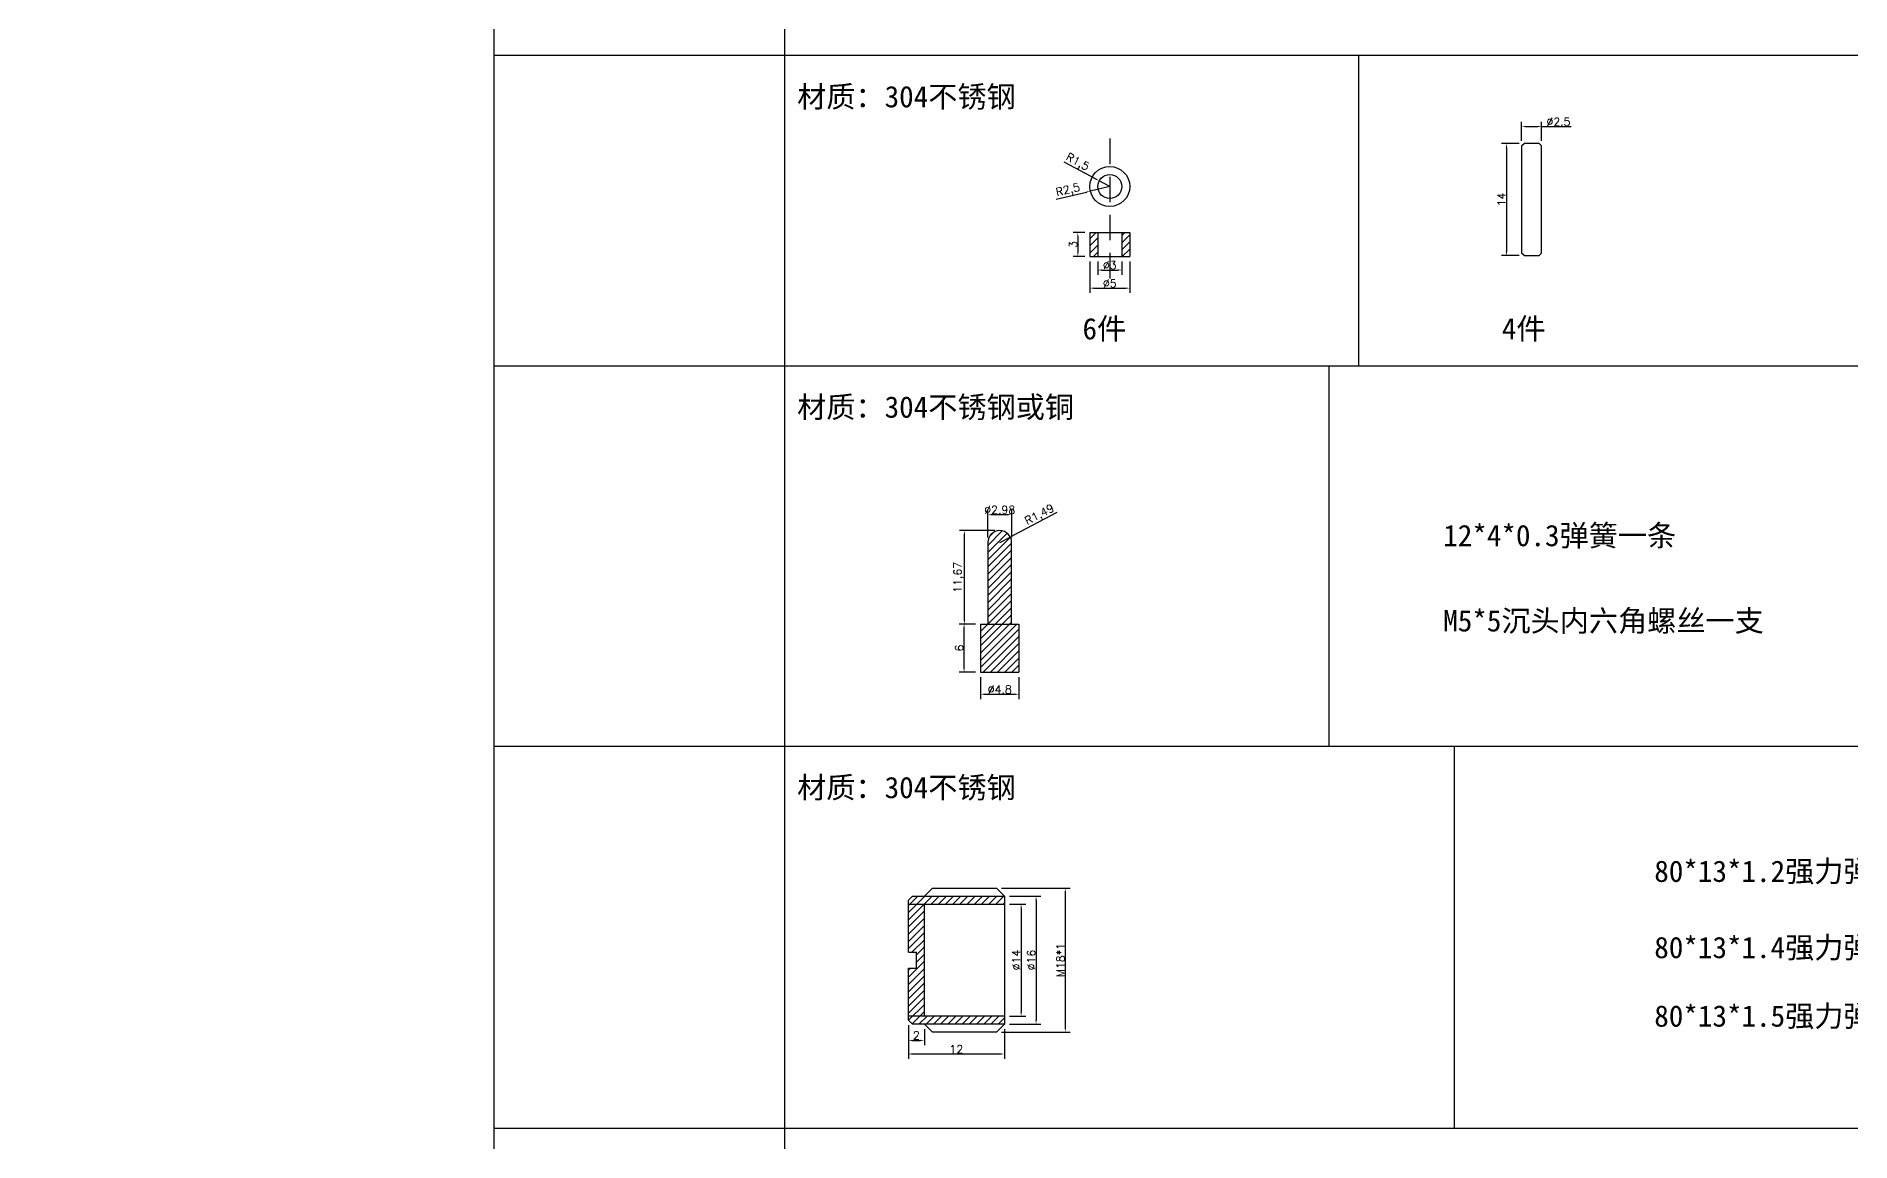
# Model space of a CAD drawing. Header units: millimetres. Extents: x 6817 to 10425, y -2870 to -164.
# Drawn here: x 10072.2 to 10299, y -1228.3 to -1090.2 of the extents above; entities that cross this region are included whole.
import ezdxf

# ---------------------------------------------------------------- set-up
doc = ezdxf.new("R2010")
doc.units = ezdxf.units.MM
doc.linetypes.add('HIDDEN', pattern=[9.525, 6.35, -3.175])
doc.layers.add('图层2', color=108, linetype='Continuous')
doc.styles.get("Standard").update_dxf_attribs({"font": 'txt', "bigfont": 'gbcbig.shx'})
doc.dimstyles.new('ISO-25', dxfattribs={"dimtxt": 1, "dimasz": 0.5, "dimexe": 0.6, "dimexo": 0.625, "dimgap": 0.1, "dimtad": 1, "dimtxsty": 'Standard', "dimcen": 2.5, "dimadec": 0, "dimazin": 0, "dimtfac": 1, "dimtmove": 0, "dimatfit": 3, "dimfxl": 1, "dimarcsym": 0})

# ---------------------------------------------------------------- blocks, each defined once
blk = doc.blocks.new('*D315')
at = {"layer": 'Defpoints', "color": 0, "linetype": 'ByBlock', "transparency": 16777216}
for p in [(10203.89, -1114.7), (10202.4, -1117.7), (10203.89, -1117.7)]:
    blk.add_point(p, dxfattribs=at)
at = {"layer": '图层2', "color": 0, "linetype": 'ByBlock', "lineweight": -2, "transparency": 16777216}
for p, q in [((10203.27, -1114.7), (10201.8, -1114.7)), ((10202.4, -1115.2), (10202.4, -1117.2)), ((10203.27, -1117.7), (10201.8, -1117.7))]:
    blk.add_line(p, q, dxfattribs=at)
at = {"layer": '图层2', "color": 0, "linetype": 'ByBlock', "transparency": 16777216}
for points in [[(10202.32, -1115.2), (10202.48, -1115.2), (10202.4, -1114.7)], [(10202.32, -1117.2), (10202.48, -1117.2), (10202.4, -1117.7)]]:
    blk.add_solid(points, dxfattribs=at)
at = {"layer": '图层2', "color": 0, "linetype": 'ByBlock', "transparency": 16777216, "insert": (10201.8, -1116.2), "char_height": 1, "attachment_point": 5, "rotation": 90}
blk.add_mtext('3', dxfattribs=at)
blk = doc.blocks.new('*D316')
at = {"layer": 'Defpoints', "color": 0, "linetype": 'ByBlock', "transparency": 16777216}
for p in [(10204.89, -1117.7), (10207.89, -1117.7), (10207.89, -1119.39)]:
    blk.add_point(p, dxfattribs=at)
at = {"layer": '图层2', "color": 0, "linetype": 'ByBlock', "lineweight": -2, "transparency": 16777216}
for p, q in [((10204.89, -1118.33), (10204.89, -1119.99)), ((10205.39, -1119.39), (10207.39, -1119.39)), ((10207.89, -1118.33), (10207.89, -1119.99))]:
    blk.add_line(p, q, dxfattribs=at)
at = {"layer": '图层2', "color": 0, "linetype": 'ByBlock', "transparency": 16777216}
for points in [[(10205.39, -1119.3), (10205.39, -1119.47), (10204.89, -1119.39)], [(10207.39, -1119.3), (10207.39, -1119.47), (10207.89, -1119.39)]]:
    blk.add_solid(points, dxfattribs=at)
at = {"layer": '图层2', "color": 0, "linetype": 'ByBlock', "transparency": 16777216, "insert": (10206.39, -1118.79), "char_height": 1, "attachment_point": 5}
blk.add_mtext('%%C3', dxfattribs=at)
blk = doc.blocks.new('*D317')
at = {"layer": 'Defpoints', "color": 0, "linetype": 'ByBlock', "transparency": 16777216}
for p in [(10203.89, -1117.7), (10208.89, -1117.7), (10208.89, -1121.65)]:
    blk.add_point(p, dxfattribs=at)
at = {"layer": '图层2', "color": 0, "linetype": 'ByBlock', "lineweight": -2, "transparency": 16777216}
for p, q in [((10203.89, -1118.33), (10203.89, -1122.25)), ((10208.89, -1118.33), (10208.89, -1122.25)), ((10204.39, -1121.65), (10208.39, -1121.65))]:
    blk.add_line(p, q, dxfattribs=at)
at = {"layer": '图层2', "color": 0, "linetype": 'ByBlock', "transparency": 16777216}
for points in [[(10204.39, -1121.57), (10204.39, -1121.73), (10203.89, -1121.65)], [(10208.39, -1121.57), (10208.39, -1121.73), (10208.89, -1121.65)]]:
    blk.add_solid(points, dxfattribs=at)
at = {"layer": '图层2', "color": 0, "linetype": 'ByBlock', "transparency": 16777216, "insert": (10206.39, -1121.05), "char_height": 1, "attachment_point": 5}
blk.add_mtext('%%C5', dxfattribs=at)
blk = doc.blocks.new('*D318')
at = {"layer": 'Defpoints', "color": 0, "linetype": 'ByBlock', "transparency": 16777216}
for p in [(10205.07, -1108.24), (10206.39, -1108.95)]:
    blk.add_point(p, dxfattribs=at)
at = {"layer": '图层2', "color": 0, "linetype": 'ByBlock', "lineweight": -2, "transparency": 16777216}
for p, q in [((10200.66, -1105.85), (10204.63, -1108)), ((10206.39, -1108.95), (10205.07, -1108.24))]:
    blk.add_line(p, q, dxfattribs=at)
at = {"layer": '图层2', "color": 0, "linetype": 'ByBlock', "transparency": 16777216}
blk.add_solid([(10204.67, -1107.93), (10204.59, -1108.07), (10205.07, -1108.24)], dxfattribs=at)
at = {"layer": '图层2', "color": 0, "linetype": 'ByBlock', "transparency": 16777216, "insert": (10202.32, -1105.97), "char_height": 1, "attachment_point": 5, "rotation": 331.5487}
blk.add_mtext('R1,5', dxfattribs=at)
blk = doc.blocks.new('*D319')
at = {"layer": 'Defpoints', "color": 0, "linetype": 'ByBlock', "transparency": 16777216}
for p in [(10203.96, -1109.52), (10206.39, -1108.95)]:
    blk.add_point(p, dxfattribs=at)
at = {"layer": '图层2', "color": 0, "linetype": 'ByBlock', "lineweight": -2, "transparency": 16777216}
for p, q in [((10199.71, -1110.52), (10203.47, -1109.64)), ((10206.39, -1108.95), (10203.96, -1109.52))]:
    blk.add_line(p, q, dxfattribs=at)
at = {"layer": '图层2', "color": 0, "linetype": 'ByBlock', "transparency": 16777216}
blk.add_solid([(10203.45, -1109.56), (10203.49, -1109.72), (10203.96, -1109.52)], dxfattribs=at)
at = {"layer": '图层2', "color": 0, "linetype": 'ByBlock', "transparency": 16777216, "insert": (10201.19, -1109.47), "char_height": 1, "attachment_point": 5, "rotation": 13.2099}
blk.add_mtext('R2,5', dxfattribs=at)
blk = doc.blocks.new('*D320')
at = {"layer": 'Defpoints', "color": 0, "linetype": 'ByBlock', "transparency": 16777216}
for p in [(10260.36, -1101.45), (10257.86, -1103.88), (10260.36, -1103.88)]:
    blk.add_point(p, dxfattribs=at)
at = {"layer": '图层2', "color": 0, "linetype": 'ByBlock', "lineweight": -2, "transparency": 16777216}
for p, q in [((10257.86, -1103.26), (10257.86, -1100.85)), ((10258.36, -1101.45), (10259.86, -1101.45)), ((10260.36, -1103.26), (10260.36, -1100.85)), ((10260.36, -1101.45), (10264.06, -1101.45))]:
    blk.add_line(p, q, dxfattribs=at)
at = {"layer": '图层2', "color": 0, "linetype": 'ByBlock', "transparency": 16777216}
for points in [[(10258.36, -1101.37), (10258.36, -1101.54), (10257.86, -1101.45)], [(10259.86, -1101.37), (10259.86, -1101.54), (10260.36, -1101.45)]]:
    blk.add_solid(points, dxfattribs=at)
at = {"layer": '图层2', "color": 0, "linetype": 'ByBlock', "transparency": 16777216, "insert": (10262.46, -1100.85), "char_height": 1, "attachment_point": 5}
blk.add_mtext('%%C2.5', dxfattribs=at)
blk = doc.blocks.new('*D321')
at = {"layer": 'Defpoints', "color": 0, "linetype": 'ByBlock', "transparency": 16777216}
for p in [(10258.16, -1103.58), (10255.95, -1117.58), (10258.16, -1117.58)]:
    blk.add_point(p, dxfattribs=at)
at = {"layer": '图层2', "color": 0, "linetype": 'ByBlock', "lineweight": -2, "transparency": 16777216}
for p, q in [((10257.54, -1103.58), (10255.35, -1103.58)), ((10255.95, -1104.08), (10255.95, -1117.08)), ((10257.54, -1117.58), (10255.35, -1117.58))]:
    blk.add_line(p, q, dxfattribs=at)
at = {"layer": '图层2', "color": 0, "linetype": 'ByBlock', "transparency": 16777216}
for points in [[(10255.87, -1104.08), (10256.04, -1104.08), (10255.95, -1103.58)], [(10255.87, -1117.08), (10256.04, -1117.08), (10255.95, -1117.58)]]:
    blk.add_solid(points, dxfattribs=at)
at = {"layer": '图层2', "color": 0, "linetype": 'ByBlock', "transparency": 16777216, "insert": (10255.35, -1110.58), "char_height": 1, "attachment_point": 5, "rotation": 90}
blk.add_mtext('14', dxfattribs=at)
blk = doc.blocks.new('*D322')
at = {"layer": 'Defpoints', "color": 0, "linetype": 'ByBlock', "transparency": 16777216}
for p in [(10192.64, -1153.44), (10193.96, -1152.75)]:
    blk.add_point(p, dxfattribs=at)
at = {"layer": '图层2', "color": 0, "linetype": 'ByBlock', "lineweight": -2, "transparency": 16777216}
for p, q in [((10199.76, -1149.7), (10194.4, -1152.52)), ((10192.64, -1153.44), (10193.96, -1152.75))]:
    blk.add_line(p, q, dxfattribs=at)
at = {"layer": '图层2', "color": 0, "linetype": 'ByBlock', "transparency": 16777216}
blk.add_solid([(10194.36, -1152.44), (10194.44, -1152.59), (10193.96, -1152.75)], dxfattribs=at)
at = {"layer": '图层2', "color": 0, "linetype": 'ByBlock', "transparency": 16777216, "insert": (10197.66, -1150.04), "char_height": 1, "attachment_point": 5, "rotation": 27.6636}
blk.add_mtext('R1,49', dxfattribs=at)
blk = doc.blocks.new('*D323')
at = {"layer": 'Defpoints', "color": 0, "linetype": 'ByBlock', "transparency": 16777216}
for p in [(10194.13, -1149.95), (10191.15, -1153.44), (10194.13, -1153.44)]:
    blk.add_point(p, dxfattribs=at)
at = {"layer": '图层2', "color": 0, "linetype": 'ByBlock', "lineweight": -2, "transparency": 16777216}
for p, q in [((10191.15, -1152.81), (10191.15, -1149.35)), ((10194.13, -1152.81), (10194.13, -1149.35)), ((10191.65, -1149.95), (10193.63, -1149.95))]:
    blk.add_line(p, q, dxfattribs=at)
at = {"layer": '图层2', "color": 0, "linetype": 'ByBlock', "transparency": 16777216}
for points in [[(10191.65, -1149.87), (10191.65, -1150.04), (10191.15, -1149.95)], [(10193.63, -1149.87), (10193.63, -1150.04), (10194.13, -1149.95)]]:
    blk.add_solid(points, dxfattribs=at)
at = {"layer": '图层2', "color": 0, "linetype": 'ByBlock', "transparency": 16777216, "insert": (10192.64, -1149.35), "char_height": 1, "attachment_point": 5}
blk.add_mtext('%%C2.98', dxfattribs=at)
blk = doc.blocks.new('*D324')
at = {"layer": 'Defpoints', "color": 0, "linetype": 'ByBlock', "transparency": 16777216}
for p in [(10190.24, -1169.62), (10195.04, -1169.62), (10195.04, -1172.39)]:
    blk.add_point(p, dxfattribs=at)
at = {"layer": '图层2', "color": 0, "linetype": 'ByBlock', "lineweight": -2, "transparency": 16777216}
for p, q in [((10190.24, -1170.25), (10190.24, -1172.99)), ((10195.04, -1170.25), (10195.04, -1172.99)), ((10190.74, -1172.39), (10194.54, -1172.39))]:
    blk.add_line(p, q, dxfattribs=at)
at = {"layer": '图层2', "color": 0, "linetype": 'ByBlock', "transparency": 16777216}
for points in [[(10190.74, -1172.31), (10190.74, -1172.48), (10190.24, -1172.39)], [(10194.54, -1172.31), (10194.54, -1172.48), (10195.04, -1172.39)]]:
    blk.add_solid(points, dxfattribs=at)
at = {"layer": '图层2', "color": 0, "linetype": 'ByBlock', "transparency": 16777216, "insert": (10192.64, -1171.79), "char_height": 1, "attachment_point": 5}
blk.add_mtext('%%C4.8', dxfattribs=at)
blk = doc.blocks.new('*D325')
at = {"layer": 'Defpoints', "color": 0, "linetype": 'ByBlock', "transparency": 16777216}
for p in [(10188.18, -1163.62), (10190.24, -1163.62), (10190.24, -1169.62)]:
    blk.add_point(p, dxfattribs=at)
at = {"layer": '图层2', "color": 0, "linetype": 'ByBlock', "lineweight": -2, "transparency": 16777216}
for p, q in [((10189.61, -1163.62), (10187.58, -1163.62)), ((10188.18, -1169.12), (10188.18, -1164.12)), ((10189.61, -1169.62), (10187.58, -1169.62))]:
    blk.add_line(p, q, dxfattribs=at)
at = {"layer": '图层2', "color": 0, "linetype": 'ByBlock', "transparency": 16777216}
for points in [[(10188.09, -1164.12), (10188.26, -1164.12), (10188.18, -1163.62)], [(10188.09, -1169.12), (10188.26, -1169.12), (10188.18, -1169.62)]]:
    blk.add_solid(points, dxfattribs=at)
at = {"layer": '图层2', "color": 0, "linetype": 'ByBlock', "transparency": 16777216, "insert": (10187.58, -1166.62), "char_height": 1, "attachment_point": 5, "rotation": 90}
blk.add_mtext('6', dxfattribs=at)
blk = doc.blocks.new('*D326')
at = {"layer": 'Defpoints', "color": 0, "linetype": 'ByBlock', "transparency": 16777216}
for p in [(10188.22, -1151.95), (10192.64, -1151.95), (10190.24, -1163.62)]:
    blk.add_point(p, dxfattribs=at)
at = {"layer": '图层2', "color": 0, "linetype": 'ByBlock', "lineweight": -2, "transparency": 16777216}
for p, q in [((10192.01, -1151.95), (10187.62, -1151.95)), ((10188.22, -1163.12), (10188.22, -1152.45)), ((10189.61, -1163.62), (10187.62, -1163.62))]:
    blk.add_line(p, q, dxfattribs=at)
at = {"layer": '图层2', "color": 0, "linetype": 'ByBlock', "transparency": 16777216}
for points in [[(10188.13, -1152.45), (10188.3, -1152.45), (10188.22, -1151.95)], [(10188.13, -1163.12), (10188.3, -1163.12), (10188.22, -1163.62)]]:
    blk.add_solid(points, dxfattribs=at)
at = {"layer": '图层2', "color": 0, "linetype": 'ByBlock', "transparency": 16777216, "insert": (10187.53, -1157.79), "char_height": 1, "attachment_point": 5, "rotation": 90}
blk.add_mtext('11,67', dxfattribs=at)
blk = doc.blocks.new('*D327')
at = {"layer": 'Defpoints', "color": 0, "linetype": 'ByBlock', "transparency": 16777216}
for p in [(10193.22, -1197.61), (10193.22, -1213.61), (10197.18, -1213.61)]:
    blk.add_point(p, dxfattribs=at)
at = {"layer": '图层2', "color": 0, "linetype": 'ByBlock', "lineweight": -2, "transparency": 16777216}
for p, q in [((10193.84, -1197.61), (10197.78, -1197.61)), ((10197.18, -1198.11), (10197.18, -1213.11)), ((10193.84, -1213.61), (10197.78, -1213.61))]:
    blk.add_line(p, q, dxfattribs=at)
at = {"layer": '图层2', "color": 0, "linetype": 'ByBlock', "transparency": 16777216}
for points in [[(10197.1, -1198.11), (10197.26, -1198.11), (10197.18, -1197.61)], [(10197.1, -1213.11), (10197.26, -1213.11), (10197.18, -1213.61)]]:
    blk.add_solid(points, dxfattribs=at)
at = {"layer": '图层2', "color": 0, "linetype": 'ByBlock', "transparency": 16777216, "insert": (10196.58, -1205.61), "char_height": 1, "attachment_point": 5, "rotation": 90}
blk.add_mtext('%%C16', dxfattribs=at)
blk = doc.blocks.new('*D328')
at = {"layer": 'Defpoints', "color": 0, "linetype": 'ByBlock', "transparency": 16777216}
for p in [(10193.22, -1198.61), (10193.22, -1212.61), (10195.31, -1212.61)]:
    blk.add_point(p, dxfattribs=at)
at = {"layer": '图层2', "color": 0, "linetype": 'ByBlock', "lineweight": -2, "transparency": 16777216}
for p, q in [((10193.84, -1198.61), (10195.91, -1198.61)), ((10195.31, -1199.11), (10195.31, -1212.11)), ((10193.84, -1212.61), (10195.91, -1212.61))]:
    blk.add_line(p, q, dxfattribs=at)
at = {"layer": '图层2', "color": 0, "linetype": 'ByBlock', "transparency": 16777216}
for points in [[(10195.23, -1199.11), (10195.4, -1199.11), (10195.31, -1198.61)], [(10195.23, -1212.11), (10195.4, -1212.11), (10195.31, -1212.61)]]:
    blk.add_solid(points, dxfattribs=at)
at = {"layer": '图层2', "color": 0, "linetype": 'ByBlock', "transparency": 16777216, "insert": (10194.71, -1205.61), "char_height": 1, "attachment_point": 5, "rotation": 90}
blk.add_mtext('%%C14', dxfattribs=at)
blk = doc.blocks.new('*D329')
at = {"layer": 'Defpoints', "color": 0, "linetype": 'ByBlock', "transparency": 16777216}
for p in [(10181.22, -1213.11), (10183.22, -1213.61), (10183.22, -1215.64)]:
    blk.add_point(p, dxfattribs=at)
at = {"layer": '图层2', "color": 0, "linetype": 'ByBlock', "lineweight": -2, "transparency": 16777216}
for p, q in [((10181.22, -1213.74), (10181.22, -1216.24)), ((10183.22, -1214.24), (10183.22, -1216.24)), ((10181.72, -1215.64), (10182.72, -1215.64))]:
    blk.add_line(p, q, dxfattribs=at)
at = {"layer": '图层2', "color": 0, "linetype": 'ByBlock', "transparency": 16777216}
for points in [[(10181.72, -1215.56), (10181.72, -1215.72), (10181.22, -1215.64)], [(10182.72, -1215.56), (10182.72, -1215.72), (10183.22, -1215.64)]]:
    blk.add_solid(points, dxfattribs=at)
at = {"layer": '图层2', "color": 0, "linetype": 'ByBlock', "transparency": 16777216, "insert": (10182.22, -1215.04), "char_height": 1, "attachment_point": 5}
blk.add_mtext('2', dxfattribs=at)
blk = doc.blocks.new('*D276')
at = {"layer": 'Defpoints', "color": 0, "linetype": 'ByBlock', "transparency": 16777216}
for p in [(10181.22, -1213.61), (10193.22, -1213.61), (10193.22, -1217.34)]:
    blk.add_point(p, dxfattribs=at)
at = {"layer": '图层2', "color": 0, "linetype": 'ByBlock', "lineweight": -2, "transparency": 16777216}
for p, q in [((10181.22, -1214.24), (10181.22, -1217.94)), ((10193.22, -1214.24), (10193.22, -1217.94)), ((10181.72, -1217.34), (10192.72, -1217.34))]:
    blk.add_line(p, q, dxfattribs=at)
at = {"layer": '图层2', "color": 0, "linetype": 'ByBlock', "transparency": 16777216}
for points in [[(10181.72, -1217.26), (10181.72, -1217.43), (10181.22, -1217.34)], [(10192.72, -1217.26), (10192.72, -1217.43), (10193.22, -1217.34)]]:
    blk.add_solid(points, dxfattribs=at)
at = {"layer": '图层2', "color": 0, "linetype": 'ByBlock', "transparency": 16777216, "insert": (10187.22, -1216.74), "char_height": 1, "attachment_point": 5}
blk.add_mtext('12', dxfattribs=at)
blk = doc.blocks.new('*D483')
at = {"layer": 'Defpoints', "color": 0, "linetype": 'ByBlock'}
for p in [(10192.22, -1196.61), (10192.22, -1214.61), (10200.83, -1214.61)]:
    blk.add_point(p, dxfattribs=at)
at = {"layer": '图层2', "color": 0, "linetype": 'ByBlock', "lineweight": -2}
for p, q in [((10192.84, -1196.61), (10201.43, -1196.61)), ((10200.83, -1197.11), (10200.83, -1214.11)), ((10192.84, -1214.61), (10201.43, -1214.61))]:
    blk.add_line(p, q, dxfattribs=at)
at = {"layer": '图层2', "color": 0, "linetype": 'ByBlock'}
for points in [[(10200.75, -1197.11), (10200.91, -1197.11), (10200.83, -1196.61)], [(10200.75, -1214.11), (10200.91, -1214.11), (10200.83, -1214.61)]]:
    blk.add_solid(points, dxfattribs=at)
at = {"layer": '图层2', "color": 0, "linetype": 'ByBlock', "insert": (10200.23, -1205.61), "char_height": 1, "attachment_point": 5, "rotation": 90}
blk.add_mtext('M18*1', dxfattribs=at)
blk = doc.blocks.new('*D2126')
at = {"layer": 'Defpoints', "color": 0, "linetype": 'ByBlock'}
for p in [(10223.66, -339.2), (10223.66, -344.88), (10247.6, -344.88)]:
    blk.add_point(p, dxfattribs=at)
at = {"layer": 'Defpoints', "color": 0, "linetype": 'ByBlock', "transparency": 16777216}
for p in [(8490.81, -2490.52), (8490.81, -2500.59), (8495.81, -2500.59)]:
    blk.add_point(p, dxfattribs=at)
at = {"layer": '图层2', "color": 0, "linetype": 'ByBlock', "lineweight": -2}
for p, q in [((10224.28, -339.2), (10248.2, -339.2)), ((10247.6, -339.7), (10247.6, -344.38)), ((10224.28, -344.88), (10248.2, -344.88))]:
    blk.add_line(p, q, dxfattribs=at)
at = {"layer": '图层2', "color": 0, "linetype": 'ByBlock', "lineweight": -2, "transparency": 16777216}
for p, q in [((8490.81, -2499.97), (8490.81, -2489.92)), ((8495.31, -2490.52), (8491.31, -2490.52)), ((8495.81, -2499.97), (8495.81, -2489.92))]:
    blk.add_line(p, q, dxfattribs=at)
at = {"layer": '图层2', "color": 0, "linetype": 'ByBlock'}
for points in [[(10247.52, -339.7), (10247.69, -339.7), (10247.6, -339.2)], [(10247.52, -344.38), (10247.69, -344.38), (10247.6, -344.88)]]:
    blk.add_solid(points, dxfattribs=at)
at = {"layer": '图层2', "color": 0, "linetype": 'ByBlock', "transparency": 16777216}
for points in [[(8491.31, -2490.44), (8491.31, -2490.6), (8490.81, -2490.52)], [(8495.31, -2490.44), (8495.31, -2490.6), (8495.81, -2490.52)]]:
    blk.add_solid(points, dxfattribs=at)
at = {"layer": '图层2', "color": 0, "linetype": 'ByBlock', "insert": (10246.92, -342.04), "char_height": 1, "attachment_point": 5, "rotation": 90}
blk.add_mtext('5,67', dxfattribs=at)
at = {"layer": '图层2', "color": 0, "linetype": 'ByBlock', "transparency": 16777216, "insert": (8493.31, -2489.17), "char_height": 2.5, "attachment_point": 5}
blk.add_mtext('5', dxfattribs=at)
blk = doc.blocks.new('*D2131')
at = {"layer": 'Defpoints', "color": 0, "linetype": 'ByBlock'}
for p in [(10232.06, -998.37), (10223.18, -1004.37), (10232.05, -1004.37), (8546.57, -2519.73), (8541.76, -2524.11), (8546.57, -2524.11)]:
    blk.add_point(p, dxfattribs=at)
at = {"layer": '图层2', "color": 0, "linetype": 'ByBlock', "lineweight": -2}
for p, q in [((10231.43, -998.37), (10222.58, -998.37)), ((10223.18, -998.87), (10223.18, -1003.87)), ((10231.42, -1004.37), (10222.58, -1004.37)), ((8545.95, -2519.73), (8541.16, -2519.73)), ((8541.76, -2520.23), (8541.76, -2523.61)), ((8545.95, -2524.11), (8541.16, -2524.11))]:
    blk.add_line(p, q, dxfattribs=at)
at = {"layer": '图层2', "color": 0, "linetype": 'ByBlock'}
for points in [[(10223.1, -998.87), (10223.27, -998.87), (10223.18, -998.37)], [(10223.1, -1003.87), (10223.27, -1003.87), (10223.18, -1004.37)], [(8541.68, -2520.23), (8541.85, -2520.23), (8541.76, -2519.73)], [(8541.68, -2523.61), (8541.85, -2523.61), (8541.76, -2524.11)]]:
    blk.add_solid(points, dxfattribs=at)
at = {"layer": '图层2', "color": 0, "linetype": 'ByBlock', "char_height": 1, "attachment_point": 5, "rotation": 90}
for s, insert in [('6', (10222.58, -1001.37)), ('4,38', (8541.08, -2521.92))]:
    blk.add_mtext(s, dxfattribs=dict(at, insert=insert))
blk = doc.blocks.new('*D2135')
at = {"layer": 'Defpoints', "color": 0, "linetype": 'ByBlock'}
for p in [(10217.81, -308.87), (10215.31, -322.35), (10217.81, -322.35), (8520.7, -2501.9), (8521.32, -2502.94), (8521.92, -2501.88), (8534.07, -2513.08), (8534.07, -2513.08)]:
    blk.add_point(p, dxfattribs=at)
at = {"layer": '图层2', "color": 0, "linetype": 'ByBlock', "lineweight": -2}
for p, q in [((10215.31, -321.73), (10215.31, -308.27)), ((10217.81, -321.73), (10217.81, -308.27)), ((10215.81, -308.87), (10217.31, -308.87)), ((8521.46, -2501.45), (8520.82, -2500.86)), ((8521.6, -2500.9), (8522.67, -2499.8)), ((8520.84, -2502.55), (8519.96, -2501.85))]:
    blk.add_line(p, q, dxfattribs=at)
for start, end in [(135.6492, 137.293), (138.9369, 139.8318)]:
    blk.add_arc((8534.07, -2513.08), 17.43, start, end, dxfattribs=at)
at = {"layer": '图层2', "color": 0, "linetype": 'ByBlock'}
for points in [[(10215.81, -308.79), (10215.81, -308.96), (10215.31, -308.87)], [(10217.31, -308.79), (10217.31, -308.96), (10217.81, -308.87)], [(8520.81, -2501.89), (8520.68, -2501.79), (8520.43, -2502.23)], [(8520.86, -2501.58), (8520.99, -2501.69), (8521.26, -2501.26)]]:
    blk.add_solid(points, dxfattribs=at)
at = {"layer": '图层2', "color": 0, "linetype": 'ByBlock', "insert": (10216.56, -308.19), "char_height": 1, "attachment_point": 5}
blk.add_mtext('2,5', dxfattribs=at)
at = {"layer": '图层2', "color": 0, "linetype": 'ByBlock', "insert": (8521.71, -2499.93), "char_height": 1, "attachment_point": 5, "rotation": 45.6492}
blk.add_mtext('4°', dxfattribs=at)
blk = doc.blocks.new('*D2136')
at = {"layer": 'Defpoints', "color": 0, "linetype": 'ByBlock'}
for p in [(10215.31, -305.16), (10187.99, -322.35), (10215.31, -322.35), (8518.44, -2501.94), (8521.32, -2502.94), (8518.95, -2504.56), (8534.07, -2513.08), (8534.07, -2513.08)]:
    blk.add_point(p, dxfattribs=at)
at = {"layer": '图层2', "color": 0, "linetype": 'ByBlock', "lineweight": -2}
for p, q in [((10187.99, -321.73), (10187.99, -304.56)), ((10188.49, -305.16), (10214.81, -305.16)), ((10215.31, -321.73), (10215.31, -304.56)), ((8520.84, -2502.55), (8518.59, -2500.76)), ((8518.41, -2504.25), (8516.83, -2503.36))]:
    blk.add_line(p, q, dxfattribs=at)
blk.add_arc((8534.07, -2513.08), 19.19, 142.9688, 149.0795, dxfattribs=at)
at = {"layer": '图层2', "color": 0, "linetype": 'ByBlock'}
for points in [[(10188.49, -305.08), (10188.49, -305.24), (10187.99, -305.16)], [(10214.81, -305.08), (10214.81, -305.24), (10215.31, -305.16)], [(8517.68, -2503.27), (8517.53, -2503.18), (8517.35, -2503.66)], [(8518.68, -2501.48), (8518.81, -2501.58), (8519.06, -2501.13)]]:
    blk.add_solid(points, dxfattribs=at)
at = {"layer": '图层2', "color": 0, "linetype": 'ByBlock', "insert": (10201.65, -304.48), "char_height": 1, "attachment_point": 5}
blk.add_mtext('27,32', dxfattribs=at)
at = {"layer": '图层2', "color": 0, "linetype": 'ByBlock', "insert": (8517.66, -2502.03), "char_height": 1, "attachment_point": 5, "rotation": 56.0242}
blk.add_mtext('9°', dxfattribs=at)
blk = doc.blocks.new('*D2138')
at = {"layer": 'Defpoints', "color": 0, "linetype": 'ByBlock'}
for p in [(10222.99, -1057.99), (10220.99, -1061.58), (10222.99, -1061.58), (8548.61, -2494.31), (8561.47, -2494.31), (8561.47, -2496.24)]:
    blk.add_point(p, dxfattribs=at)
at = {"layer": '图层2', "color": 0, "linetype": 'ByBlock', "lineweight": -2}
for p, q in [((10220.99, -1060.96), (10220.99, -1057.39)), ((10221.49, -1057.99), (10222.49, -1057.99)), ((10222.99, -1060.96), (10222.99, -1057.39)), ((8548.61, -2494.94), (8548.61, -2496.84)), ((8549.11, -2496.24), (8560.97, -2496.24)), ((8561.47, -2494.94), (8561.47, -2496.84))]:
    blk.add_line(p, q, dxfattribs=at)
at = {"layer": '图层2', "color": 0, "linetype": 'ByBlock'}
for points in [[(10221.49, -1057.9), (10221.49, -1058.07), (10220.99, -1057.99)], [(10222.49, -1057.9), (10222.49, -1058.07), (10222.99, -1057.99)], [(8549.11, -2496.15), (8549.11, -2496.32), (8548.61, -2496.24)], [(8560.97, -2496.15), (8560.97, -2496.32), (8561.47, -2496.24)]]:
    blk.add_solid(points, dxfattribs=at)
at = {"layer": '图层2', "color": 0, "linetype": 'ByBlock', "char_height": 1, "attachment_point": 5}
for s, insert in [('2', (10221.99, -1057.39)), ('12,86', (8555.04, -2495.55))]:
    blk.add_mtext(s, dxfattribs=dict(at, insert=insert))

msp = doc.modelspace()

# ---------------------------------------------------------------- hatches: boundary and pattern name
at = {"layer": '图层2', "linetype": 'ByBlock'}
h = msp.add_hatch(dxfattribs=at)
h.set_pattern_fill('ANSI31', color=4, scale=0.2)
h.set_pattern_definition([(45, (8760.6271, 309.5507), (-0.4490128, 0.4490128), [])])
h.paths.add_polyline_path([(10204.891, -1114.701), (10203.891, -1114.701), (10203.891, -1117.701), (10204.891, -1117.701)])
h.paths.add_polyline_path([(10207.891, -1117.701), (10208.891, -1117.701), (10208.891, -1114.701), (10207.891, -1114.701)])
h = msp.add_hatch(dxfattribs=at)
h.set_pattern_fill('ANSI31', color=4, scale=0.2)
h.set_pattern_definition([(45, (10140.9903, -654.35045), (-0.4490128, 0.4490128), [])])
h.paths.add_polyline_path([(10194.125, -1153.439, 1), (10191.145, -1153.439), (10191.145, -1163.623), (10194.125, -1163.623)])
h.paths.add_polyline_path([(10195.025, -1163.623), (10190.245, -1163.623), (10190.245, -1169.623), (10195.025, -1169.623)])
h = msp.add_hatch(dxfattribs=at)
h.set_pattern_fill('ANSI31', color=4, scale=0.2)
h.set_pattern_definition([(45, (8810.4524, 434.35117), (-0.4490128, 0.4490128), [])])
h.paths.add_polyline_path([(10181.217, -1213.112), (10181.717, -1213.612), (10193.217, -1213.612), (10193.217, -1212.612), (10181.217, -1212.612)])
h.paths.add_polyline_path([(10181.717, -1197.612), (10181.217, -1198.112), (10181.217, -1198.612), (10193.217, -1198.612), (10193.217, -1197.612)])
h.paths.add_polyline_path([(10181.217, -1204.612), (10182.217, -1204.612), (10182.217, -1206.612), (10181.217, -1206.612), (10181.217, -1212.612), (10183.217, -1212.612), (10183.217, -1198.612), (10181.217, -1198.612)])

# ---------------------------------------------------------------- linework, layer by layer
at = {"layer": '图层2', "color": 2, "linetype": 'ByBlock'}
for p, q in [((10129.479, -1131.387), (10129.479, -1043.18)), ((10165.746, -1043.18), (10165.746, -1131.387)), ((10425.184, -1092.602), (10129.479, -1092.602)), ((10425.184, -1092.602), (10129.479, -1092.602)), ((10237.492, -1092.602), (10237.492, -1131.387)), ((10129.479, -1307.048), (10129.479, -1131.387)), ((10425.184, -1131.387), (10129.479, -1131.387)), ((10425.184, -1131.387), (10129.479, -1131.387)), ((10165.746, -1131.387), (10165.746, -1307.048)), ((10233.748, -1131.387), (10233.748, -1178.922)), ((10425.184, -1178.922), (10129.479, -1178.922)), ((10249.433, -1178.922), (10249.433, -1226.604)), ((10129.479, -1226.604), (10425.184, -1226.604))]:
    msp.add_line(p, q, dxfattribs=at)
at = {"layer": '图层2', "color": 3, "linetype": 'HIDDEN', "ltscale": 0.5}
msp.add_line((10206.391, -1102.97), (10206.391, -1120.808), dxfattribs=at)
at = {"layer": '图层2', "color": 1, "linetype": 'ByBlock'}
for p, q in [((10257.861, -1103.88), (10258.161, -1103.58)), ((10257.861, -1103.88), (10257.861, -1117.28)), ((10260.061, -1103.58), (10258.161, -1103.58)), ((10260.361, -1103.88), (10260.061, -1103.58)), ((10260.361, -1117.28), (10260.361, -1103.88)), ((10203.891, -1114.701), (10203.891, -1117.701)), ((10203.891, -1114.701), (10208.891, -1114.701)), ((10204.891, -1114.701), (10204.891, -1117.701)), ((10207.891, -1114.701), (10207.891, -1117.701)), ((10208.891, -1114.701), (10208.891, -1117.701)), ((10203.891, -1117.701), (10208.891, -1117.701)), ((10258.161, -1117.58), (10257.861, -1117.28)), ((10258.161, -1117.58), (10260.061, -1117.58)), ((10260.061, -1117.58), (10260.361, -1117.28)), ((10190.235, -1163.623), (10195.035, -1163.623)), ((10190.235, -1163.623), (10190.235, -1169.623)), ((10195.035, -1163.623), (10195.035, -1169.623)), ((10190.235, -1169.623), (10195.035, -1169.623)), ((10183.217, -1197.612), (10184.217, -1196.612)), ((10184.217, -1196.612), (10192.217, -1196.612)), ((10192.217, -1196.612), (10193.217, -1197.612)), ((10184.217, -1214.612), (10183.217, -1213.612)), ((10192.217, -1214.612), (10184.217, -1214.612)), ((10192.217, -1214.612), (10193.217, -1213.612))]:
    msp.add_line(p, q, dxfattribs=at)
at = {"layer": '图层2', "color": 6, "linetype": 'ByBlock'}
for p, q in [((10181.217, -1198.112), (10181.717, -1197.612)), ((10181.217, -1204.612), (10181.217, -1198.112)), ((10181.217, -1198.612), (10193.217, -1198.612)), ((10181.717, -1197.612), (10193.217, -1197.612)), ((10183.217, -1197.612), (10183.217, -1197.612)), ((10183.217, -1212.612), (10183.217, -1198.612)), ((10193.217, -1197.612), (10193.217, -1213.612)), ((10181.217, -1204.612), (10182.217, -1204.612)), ((10182.217, -1206.612), (10182.217, -1204.612)), ((10181.217, -1213.112), (10181.217, -1206.612)), ((10181.217, -1206.612), (10182.217, -1206.612)), ((10193.217, -1212.612), (10181.217, -1212.612)), ((10181.717, -1213.612), (10181.217, -1213.112)), ((10193.217, -1213.612), (10181.717, -1213.612)), ((10183.217, -1213.612), (10183.217, -1213.612))]:
    msp.add_line(p, q, dxfattribs=at)
at = {"layer": '图层2', "color": 1, "linetype": 'ByBlock'}
msp.add_lwpolyline([(10194.125, -1163.623), (10194.125, -1153.439, 1), (10191.145, -1153.439), (10191.145, -1163.623)], format="xyb", dxfattribs=at)
for radius in [2.5, 1.5]:
    msp.add_circle((10206.391, -1108.951), radius, dxfattribs=at)

# ---------------------------------------------------------------- texts
at = {"color": 2, "char_height": 2.67108, "attachment_point": 1}
for s, insert, width in [('{\\fSimSun|b0|i0|c134|p2;材质：304不锈钢}', (10167.323, -1096.386), 31.32319), ('{\\fSimSun|b0|i0|c134|p2;6件}', (10202.984, -1125.383), 31.32319), ('{\\fSimSun|b0|i0|c134|p2;4件}', (10255.39, -1125.383), 31.32319), ('{\\fSimSun|b0|i0|c134|p2;材质：304不锈钢或铜}', (10167.323, -1135.171), 45.6383), ('{\\fSimSun|b0|i0|c134|p2;12*4*0.3弹簧一条}', (10248.061, -1151.223), 31.32319), ('{\\fSimSun|b0|i0|c134|p2;M5*5沉头内六角螺丝一支}', (10248.061, -1161.877), 43.34825), ('{\\fSimSun|b0|i0|c134|p2;材质：304不锈钢}', (10167.323, -1182.706), 31.32319), ('{\\fSimSun|b0|i0|c134|p2;80*13*1.2强力弹簧一条}', (10274.434, -1193.17), 43.34825), ('{\\fSimSun|b0|i0|c134|p2;80*13*1.4强力弹簧一条}', (10274.434, -1202.699), 43.34825), ('{\\fSimSun|b0|i0|c134|p2;80*13*1.5强力弹簧一条}', (10274.434, -1211.259), 43.34825)]:
    msp.add_mtext(s, dxfattribs=dict(at, insert=insert, width=width))

# ---------------------------------------------------------------- dimensions: what is measured, and where the dimension line sits
at = {"layer": '图层2', "color": 2, "linetype": 'ByBlock'}
for base, p1, p2, picture, middle in [((10215.309, -305.16), (10187.985, -322.353), (10215.309, -322.353), '*D2136', (10201.647, -304.476)), ((10217.809, -308.872), (10215.309, -322.353), (10217.809, -322.353), '*D2135', (10216.559, -308.188)), ((10222.988, -1057.987), (10220.988, -1061.58), (10222.988, -1061.58), '*D2138', (10221.988, -1057.387)), ((10183.217, -1215.641), (10181.217, -1213.112), (10183.217, -1213.612), '*D329', (10182.217, -1215.041)), ((10193.217, -1217.344), (10181.217, -1213.612), (10193.217, -1213.612), '*D276', (10187.217, -1216.744))]:
    dim = msp.add_linear_dim(base=base, p1=p1, p2=p2, dimstyle='ISO-25', dxfattribs=at)
    dim.commit()
    dim.dimension.update_dxf_attribs({"geometry": picture, "text_midpoint": middle})
for base, p1, p2, picture, middle in [((10247.6033, -344.8767), (10223.6566, -339.202), (10223.6566, -344.8767), '*D2126', (10246.9199, -342.0394)), ((10223.184, -1004.368), (10232.058, -998.369), (10232.048, -1004.368), '*D2131', (10222.584, -1001.368)), ((10255.954, -1117.58), (10258.161, -1103.58), (10258.161, -1117.58), '*D321', (10255.354, -1110.58)), ((10202.4, -1117.701), (10203.891, -1114.701), (10203.891, -1117.701), '*D315', (10201.8, -1116.201)), ((10188.215, -1151.949), (10190.235, -1163.623), (10192.635, -1151.949), '*D326', (10187.532, -1157.786)), ((10188.176, -1163.623), (10190.235, -1169.623), (10190.235, -1163.623), '*D325', (10187.576, -1166.623))]:
    dim = msp.add_linear_dim(base=base, p1=p1, p2=p2, angle=90, dimstyle='ISO-25', dxfattribs=at)
    dim.commit()
    dim.dimension.update_dxf_attribs({"geometry": picture, "text_midpoint": middle})
for base, p1, p2, text, picture, middle in [((10260.361, -1101.452), (10257.861, -1103.88), (10260.361, -1103.88), '%%C2.5', '*D320', (10262.461, -1100.852)), ((10208.891, -1121.649), (10203.891, -1117.701), (10208.891, -1117.701), '%%C5', '*D317', (10206.391, -1121.049)), ((10207.891, -1119.386), (10204.891, -1117.701), (10207.891, -1117.701), '%%C3', '*D316', (10206.391, -1118.786)), ((10195.035, -1172.393), (10190.235, -1169.623), (10195.035, -1169.623), '%%C4.8', '*D324', (10192.635, -1171.793))]:
    dim = msp.add_linear_dim(base=base, p1=p1, p2=p2, text=text, dimstyle='ISO-25', dxfattribs=at)
    dim.commit()
    dim.dimension.update_dxf_attribs({"geometry": picture, "text_midpoint": middle})
for center, mpoint, picture, middle in [((10206.391, -1108.951), (10205.072, -1108.237), '*D318', (10201.997, -1106.571)), ((10192.635, -1153.439), (10193.955, -1152.748), '*D322', (10197.973, -1150.641))]:
    dim = msp.add_radius_dim(center=center, mpoint=mpoint, dimstyle='ISO-25', dxfattribs=at)
    dim.commit()
    dim.dimension.update_dxf_attribs({"geometry": picture, "text_midpoint": middle, "dimtype": 164})
dim = msp.add_radius_dim(center=(10206.391, -1108.951), mpoint=(10203.957, -1109.523), dimstyle='ISO-25', dxfattribs=at)
dim.commit()
dim.dimension.update_dxf_attribs({"geometry": '*D319', "text_midpoint": (10201.189, -1109.47)})
dim = msp.add_linear_dim(base=(10194.125, -1149.953), p1=(10191.145, -1153.439), p2=(10194.125, -1153.439), text='%%C2.98', dimstyle='ISO-25', dxfattribs=at)
dim.commit()
dim.dimension.update_dxf_attribs({"geometry": '*D323', "text_midpoint": (10192.635, -1149.953), "dimtype": 160})
for base, p1, p2, text, picture, middle in [((10200.829, -1214.612), (10192.217, -1196.612), (10192.217, -1214.612), 'M<>*1', '*D483', (10200.229, -1205.612)), ((10197.179, -1213.612), (10193.217, -1197.612), (10193.217, -1213.612), '%%C16', '*D327', (10196.579, -1205.612)), ((10195.312, -1212.612), (10193.217, -1198.612), (10193.217, -1212.612), '%%C14', '*D328', (10194.712, -1205.612))]:
    dim = msp.add_linear_dim(base=base, p1=p1, p2=p2, angle=90, text=text, dimstyle='ISO-25', dxfattribs=at)
    dim.commit()
    dim.dimension.update_dxf_attribs({"geometry": picture, "text_midpoint": middle})

doc.saveas('drawing.dxf')
